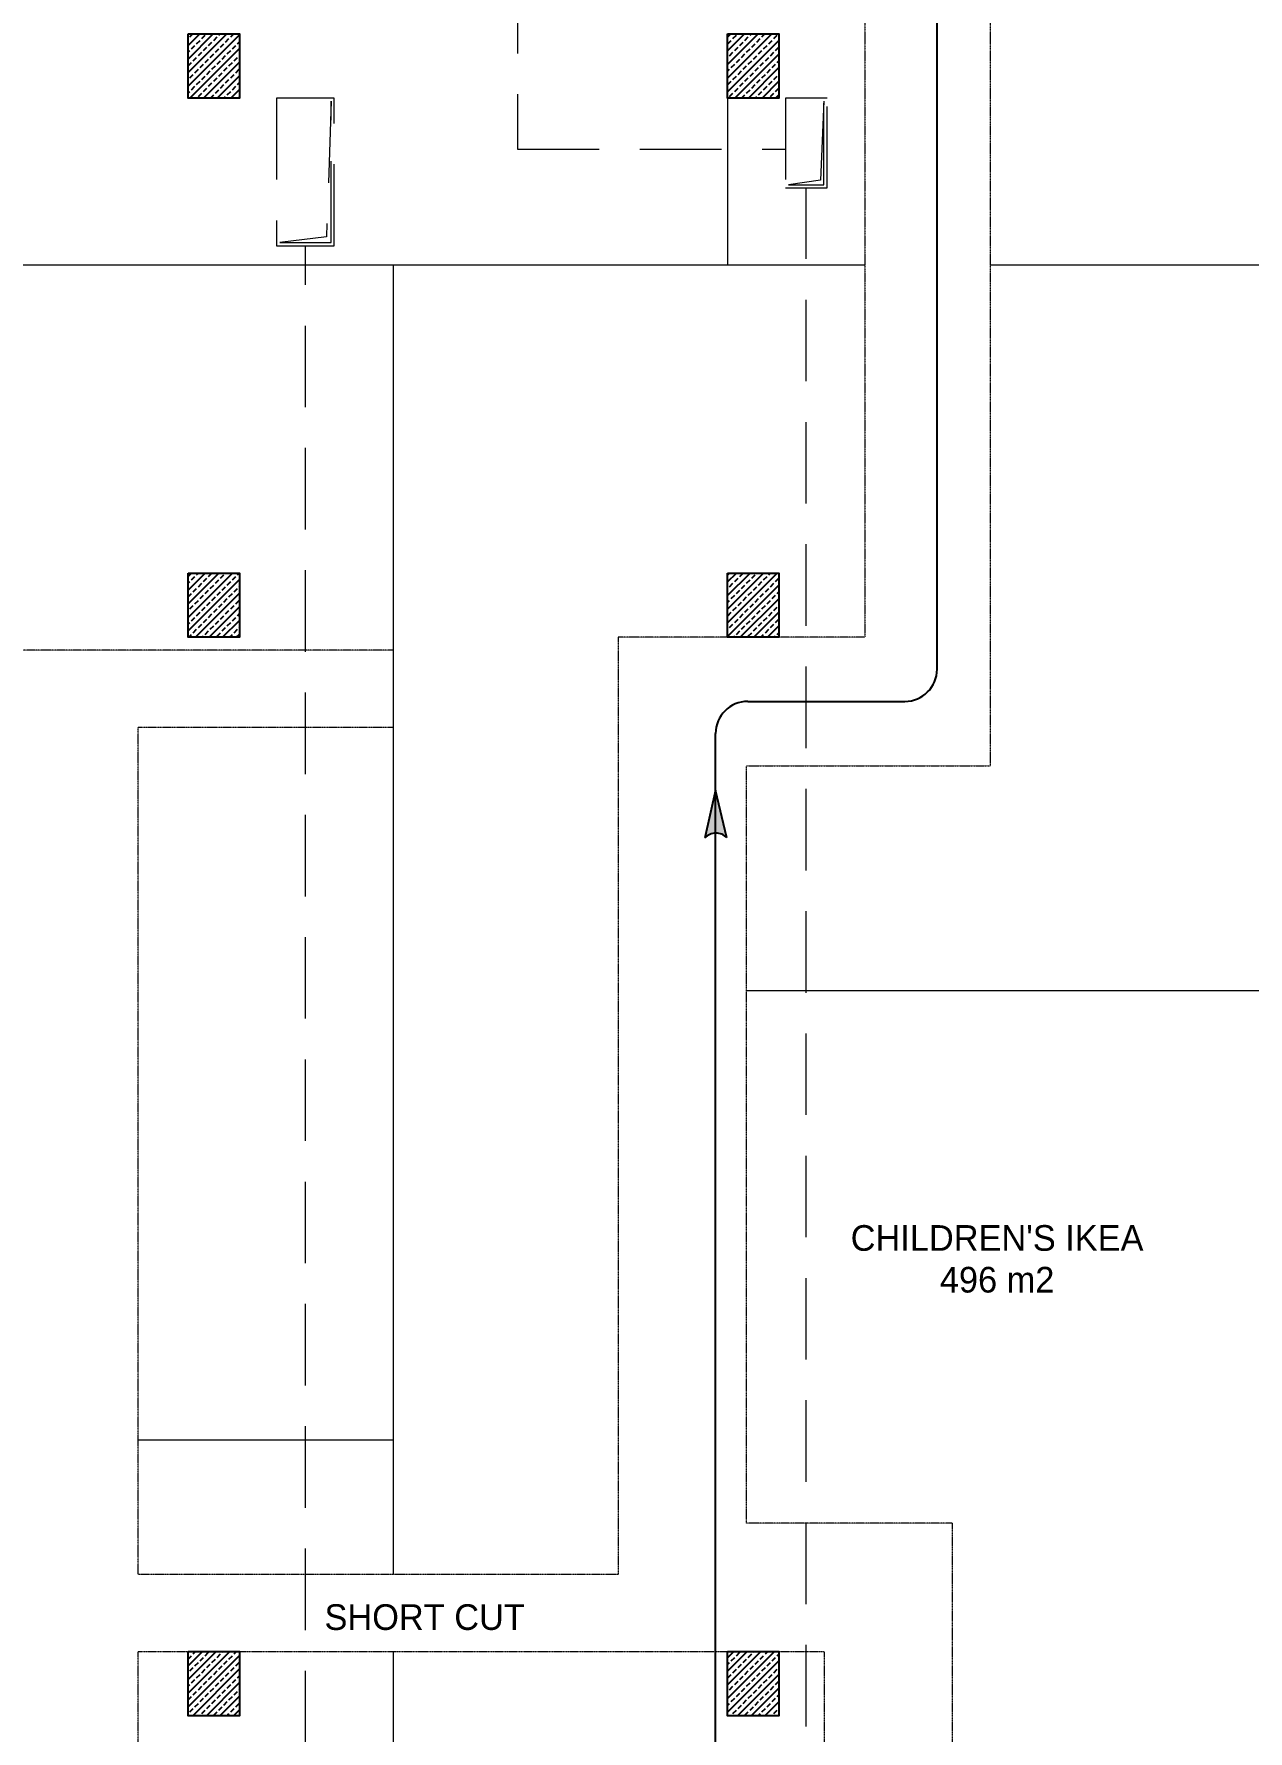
# Model space of a CAD drawing. Header units: centimetres. Extents: x -678439 to 55805, y -426864 to 17948.
# Drawn here: x 45750 to 47640, y 12980 to 15624 of the extents above; entities that cross this region are included whole.
import ezdxf
from ezdxf.enums import TextEntityAlignment as Align

# ---------------------------------------------------------------- set-up
doc = ezdxf.new("R2010")
doc.units = ezdxf.units.CM
doc.header["$LTSCALE"] = 0.01
doc.header["$MEASUREMENT"] = 0
doc.linetypes.add('DASHED2', pattern=[9.525, 6.35, -3.175])
doc.linetypes.add('HIDDEN', pattern=[9.525, 6.35, -3.175])
doc.layers.get('0').update_dxf_attribs({"lineweight": 0})
doc.layers.add('2', color=8, linetype='Continuous', lineweight=0, plot=False)
for name, color, linetype in [('6', 242, 'Continuous'), ('V-0_Hatch_Concrete', 252, 'Continuous'), ('V-2_Column', 160, 'Continuous')]:
    doc.layers.add(name, color=color, linetype=linetype)
for name, color, linetype, lineweight in [('Ag-040', 2, 'Continuous', 20), ('shaft', 3, 'Continuous', 20), ('SP2-Flooring', 4, 'DASHED2', 9)]:
    doc.layers.add(name, color=color, linetype=linetype, lineweight=lineweight)
doc.styles.add('IIS IKEA SANS', font='')
doc.styles.get('IIS IKEA SANS').set_extended_font_data('IKEA Sans')

# ---------------------------------------------------------------- blocks, each defined once
blk = doc.blocks.new('150714_ARSA$0$KOLON 80X120')
at = {"layer": 'V-0_Hatch_Concrete'}
h = blk.add_hatch(dxfattribs=at)
h.set_pattern_fill('ANSI33', color=256, scale=60)
h.set_pattern_definition([(45, (-19036.79, -4512.143), (-10.606602, 10.606602), []), (45, (-19026.183, -4512.143), (-10.606602, 10.606602), [7.5, -3.75])])
h.paths.add_polyline_path([(0, 100), (80, 100), (80, 0), (0, 0)])
at = {"layer": 'V-2_Column'}
blk.add_lwpolyline([(0, 100), (80, 100), (80, 0), (0, 0), (0, 100)], dxfattribs=at)
blk = doc.blocks.new('Slab_9_1', base_point=(-85903, -46600))
at = {"layer": 'SP2-Flooring', "color": 209}
for points in [[(-35496, -45379), (-35496, -39500), (-38703, -39500), (-38703, -27700), (-34905, -27700), (-34905, -13893), (-36670, -13893), (-36670, -8920), (-39650, -8920), (-39650, -13893), (-44605, -13893), (-44605, -11900), (-62159, -11900)], [(-60159, -13902), (-46605, -13902), (-46605, -15893), (-36864, -15893), (-36864, -25700), (-40703, -25700), (-40703, -40300), (-48181, -40300), (-48181, -27100), (-44200, -27100), (-44200, -25900), (-50248, -25900)], [(-55403, -48899), (-48181, -48899), (-48181, -41500), (-40703, -41500), (-37496, -41500), (-37496, -47379), (-33922, -47379), (-33922, -51329), (-38202, -51330), (-38202, -53576), (-48900, -53575), (-48900, -62600), (-60203, -62600)]]:
    blk.add_lwpolyline(points, dxfattribs=at)
blk = doc.blocks.new('A$C0EC4316B')
at = {"layer": '2'}
for p, q in [((-33600, -16800), (-33600, -19400)), ((-31464, -19400), (-56500, -19400)), ((-38800, -39800), (-38800, -19400)), ((-24600, -19400), (-29505, -19400)), ((-33303, -30700), (-24600, -30700)), ((-42781, -37700), (-38800, -37700)), ((-38800, -53075), (-38800, -41000))]:
    blk.add_line(p, q, dxfattribs=at)
blk = doc.blocks.new('IIS_RoomInfo_2D')
at = {"style": 'IIS IKEA SANS'}
for tag, p, height in [('IIS_ROOMINFO_1:ROOMNAME', (-5.19, 1.61), 2), ('IIS_ROOMINFO_1:ROOMNO', (-5.19, -1.39), 2), ('IIS_ROOMINFO_1:ROOMM2', (-5.19, -3.64), 1.25)]:
    blk.add_attdef(tag, p, '', height=height, dxfattribs=at)
blk = doc.blocks.new('ok')
at = {"layer": '6'}
h = blk.add_hatch(color=256, dxfattribs=at)
edge = h.paths.add_edge_path()
edge.add_ellipse((1571516, 116941.7), major_axis=(-7.14, 7.19), ratio=1, start_angle=359.4528, end_angle=450.6895)
edge.add_line((1571508.9, 116934.5), (1571477.9, 116941.8))
edge.add_line((1571477.9, 116941.8), (1571508.9, 116948.9))
for p, q in [((1571477.9, 116941.8), (1571508.9, 116948.9)), ((1571508.9, 116934.5), (1571477.9, 116941.8))]:
    blk.add_line(p, q, dxfattribs=at)
at = {"layer": '6', "extrusion": (0, 0, -1)}
blk.add_ellipse((1571516, 116941.7), major_axis=(-7.14, 7.19), ratio=1, start_param=4.700354, end_param=6.292737, dxfattribs=at)
blk = doc.blocks.new('A$C6B6314DF')
at = {"layer": '6'}
for p, q in [((-41.538, -34.698), (-41.538, -24.276)), ((-44.486, -35.198), (-42.038, -35.198)), ((-44.986, -59.593), (-44.986, -35.698))]:
    blk.add_line(p, q, dxfattribs=at)
for centre, start, end in [((-42.038, -34.698), 270, 0), ((-44.486, -35.698), 90, 180)]:
    blk.add_arc(centre, 0.5, start, end, dxfattribs=at)
at = {"layer": '6', "extrusion": (0, 0, -1), "xscale": 0.0239999999999418, "yscale": 0.0239999999999418, "zscale": -0.0239999999999418, "rotation": 270}
blk.add_blockref('ok', (-2761.618, 37678.891), dxfattribs=at)

msp = doc.modelspace()

# ---------------------------------------------------------------- linework, layer by layer
at = {"layer": 'shaft', "linetype": 'HIDDEN', "ltscale": 2000}
for points in [[(45035.9, 17153.9), (44982.2, 17153.9), (44982.2, 16292.1), (46502.7, 16292.1), (46502.7, 15444.3), (46919.7, 15444.3)], [(46132.2, 15298.9), (46212.2, 15298.9), (46212.2, 15518.9), (46205.2, 15307.9), (46132.2, 15298.9)], [(46924.7, 15388.9), (46979.7, 15388.9), (46979.7, 15518.9), (46974.7, 15395.9), (46924.7, 15388.9)], [(49463.8, 10787.2), (49549.7, 10802.1), (49463.8, 10816.9), (49532.5, 10802), (49259.7, 10802), (49259.7, 12606.3), (46952.2, 12606.3), (46952.2, 15383.9)], [(49474, 10582), (49549.7, 10593.9), (49473.6, 10605.6), (49541.8, 10593.9), (49087.9, 10593.9), (49087.9, 12375.4), (46172.2, 12375.4), (46172.2, 15293.9)]]:
    msp.add_lwpolyline(points, dxfattribs=at)
for points in [[(46127.2, 15293.9), (46217.2, 15293.9), (46217.2, 15523.9), (46127.2, 15523.9)], [(46984.7, 15383.9), (46984.7, 15523.9), (46919.7, 15523.9), (46919.7, 15383.9)]]:
    msp.add_lwpolyline(points, close=True, dxfattribs=at)

# ---------------------------------------------------------------- block references
at = {"layer": '2', "xscale": 0.1, "yscale": 0.1, "zscale": 0.1}
msp.add_blockref('A$C0EC4316B', (50189.7, 17203.9), dxfattribs=at)
at = {"layer": '6', "xscale": 100, "yscale": 100, "zscale": 100}
msp.add_blockref('A$C6B6314DF', (51309.7, 18103.9), dxfattribs=at)
at = {"layer": 'Ag-040', "color": 2, "linetype": 'Continuous', "lineweight": 20}
ref = msp.add_blockref('IIS_RoomInfo_2D', (46305.8, 13105.3), dxfattribs=dict(at, xscale=20, yscale=20, zscale=20))
ref.add_attrib('IIS_ROOMINFO_1:ROOMNAME', 'SHORT CUT', (46202, 13137.6), dxfattribs={"layer": '0', "height": 40, "style": 'IIS IKEA SANS'})
at = {"layer": 'SP2-Flooring', "color": 7, "linetype": 'Continuous', "lineweight": 20, "xscale": 0.1, "yscale": 0.1, "zscale": 0.1}
msp.add_blockref('Slab_9_1', (42139.4, 12593.9), dxfattribs=at)
at = {"layer": 'V-2_Column'}
for p in [(45989.7, 15523.9), (46829.7, 15523.9), (45989.7, 14683.9), (46829.7, 14683.9), (45989.7, 13003.9), (46829.7, 13003.9)]:
    msp.add_blockref('150714_ARSA$0$KOLON 80X120', p, dxfattribs=at)

# ---------------------------------------------------------------- texts
at = {"layer": 'Ag-040', "style": 'IIS IKEA SANS'}
for s, p in [("CHILDREN'S IKEA", (47249.5, 13748.2)), ('496 m2', (47249.5, 13683.2))]:
    msp.add_text(s, height=40, dxfattribs=at).set_placement(p, align=Align.MIDDLE_CENTER)

doc.saveas('drawing.dxf')
